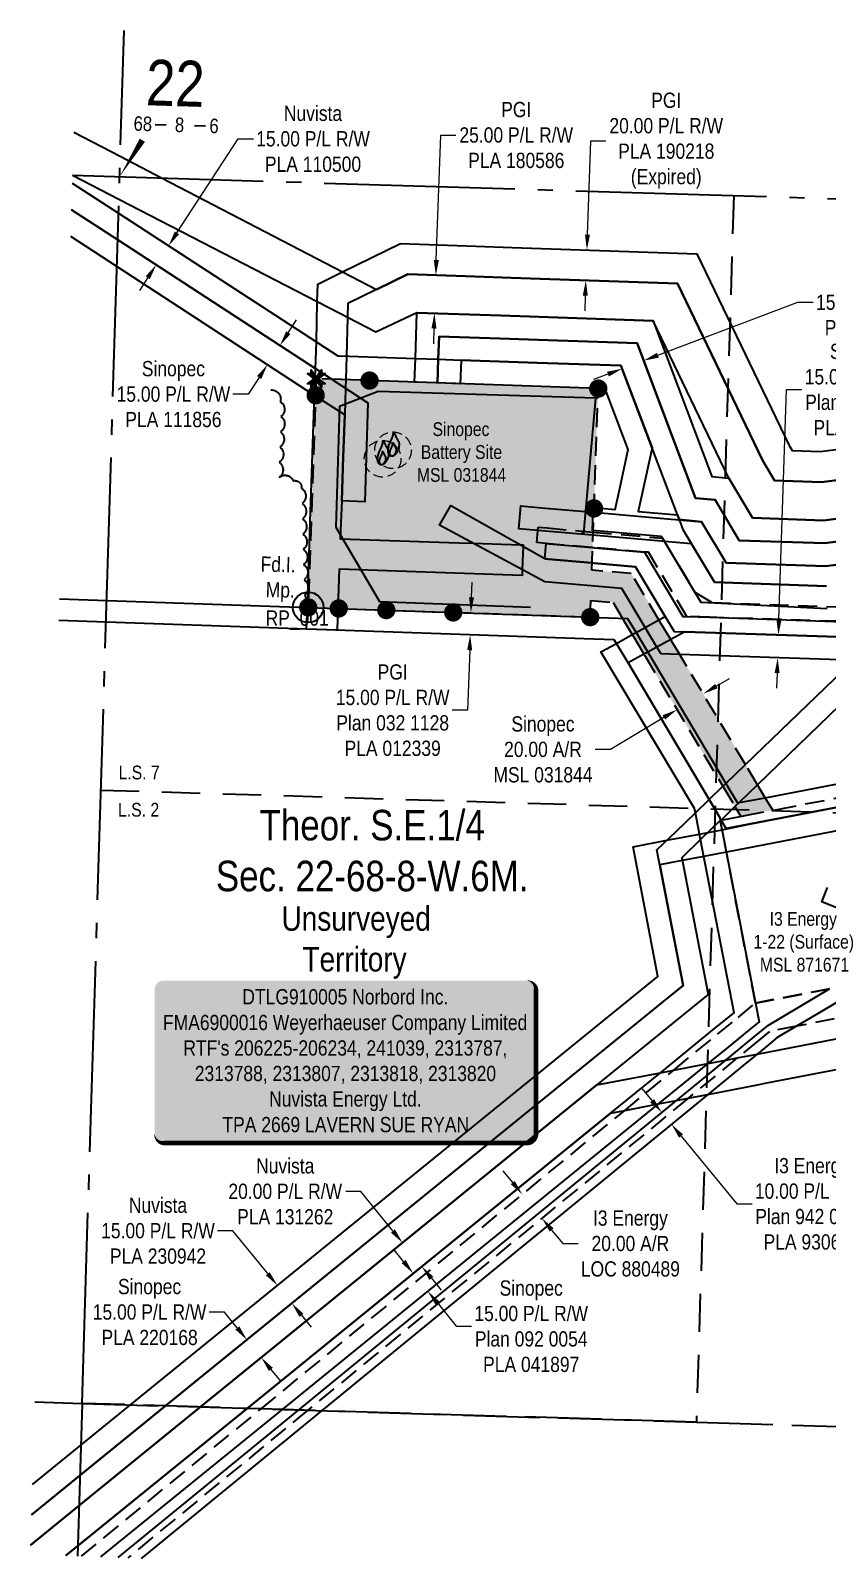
# Model space of a CAD drawing. Extents: x 363136 to 365518, y 6084975 to 6087152.
# Drawn here: x 363240 to 363762, y 6085005 to 6086006 of the extents above; entities that cross this region are included whole.
import ezdxf
from ezdxf.enums import TextEntityAlignment as Align

# ---------------------------------------------------------------- set-up
doc = ezdxf.new("R2010")
doc.units = 0
doc.header["$LTSCALE"] = 5
for name, pattern in [('0', [1, 1, 0]), ('foc-ACCESSROAD', [3.75, 2.5, -1.25]), ('foc-FLOWLINE', [3.75, 2.5, -1.25]), ('foc-LSD', [8, 5, -3]), ('foc-QUARTERLINE', [33, 25, -3, 2, -3]), ('foc-TIELINE', [1.875, 1.25, -0.625]), ('foc-UNSURVEYED', [12.5, 10, -2.5])]:
    doc.linetypes.add(name, pattern=pattern)
for name, color, linetype in [('10', 1, 'Continuous'), ('35', 37, 'Continuous'), ('9', 3, 'Continuous'), ('AS-FENCE', 48, 'foc-FENCE'), ('AS-SYMBOL', 7, 'Continuous'), ('C-RW', 13, 'Continuous'), ('C-SYMBOL', 7, 'Continuous'), ('C-WS', 13, 'foc-ACCESSROAD'), ('DETAIL-T', 7, 'Continuous'), ('F-AR', 190, 'foc-ACCESSROAD'), ('F-EZE', 190, 'foc-FLOWLINE'), ('F-RW', 190, 'Continuous'), ('L-BD', 7, 'Continuous'), ('L-MON', 1, 'Continuous'), ('L-MON-T', 1, 'Continuous'), ('L-QSEC', 8, 'foc-QUARTERLINE'), ('L-SECLBL', 7, 'Continuous'), ('L-SECTION-LSD', 7, 'foc-LSD'), ('L-USEC', 7, 'foc-UNSURVEYED'), ('P-BUFFER-PURPLE', 187, 'foc-TIELINE'), ('P-PROPOSED-H', 21, 'Continuous'), ('T-BUSH', 110, '0')]:
    doc.layers.add(name, color=color, linetype=linetype)
for name, color, linetype, lineweight in [('C-AR-T', 13, 'Continuous', 9), ('C-RW-T', 13, 'Continuous', 9), ('F-AR-T', 190, 'Continuous', 9), ('F-RW-T', 190, 'Continuous', 9)]:
    doc.layers.add(name, color=color, linetype=linetype, lineweight=lineweight)
doc.styles.add('100L', font='ARIALN.TTF', dxfattribs={"height": 11})
doc.styles.add('175L', font='ARIALN.TTF', dxfattribs={"height": 20})
doc.styles.add('80', font='ARIALN.TTF', dxfattribs={"height": 10})
doc.styles.add('80CG', font='ARIALN.TTF', dxfattribs={"height": 10})
doc.styles.add('80L', font='ARIALN.TTF', dxfattribs={"height": 10})
doc.styles.add('foc-LtypeFont', font='ARIALN.TTF', dxfattribs={"height": 7.35})
doc.styles.add('SIMPLEX', font='ARIALN.TTF')
doc.linetypes.add('foc-FENCE', pattern='A,10,-1,["X",foc-LtypeFont,S=0.2,R=0,X=-0.625,Y=-0.75],-1.24', length=12.24)
doc.dimstyles.new('Compass 5 000', dxfattribs={"dimscale": 5, "dimtxt": 9, "dimasz": 2, "dimexe": 0.2, "dimexo": 0.0625, "dimgap": 0.5, "dimtad": 0, "dimtih": 1, "dimtoh": 1, "dimzin": 0, "dimdsep": 46, "dimtxsty": '80CG', "dimcen": 0.1, "dimse1": 1, "dimse2": 1, "dimclrd": 256, "dimclrt": 256, "dimaunit": 1, "dimadec": 4, "dimazin": 0, "dimtfac": 0.06, "dimtofl": 0, "dimtmove": 0, "dimatfit": 1, "dimfxl": 0.2, "dimtolj": 1, "dimtzin": 0, "dimlwd": -1, "dimarcsym": 0})

# ---------------------------------------------------------------- blocks, each defined once
blk = doc.blocks.new('L-SECLBL')
at = {"layer": '9', "color": 7}
for p, q in [((-5.1, -27.8), (-12.3, -27.8)), ((20.7, -27.8), (13.5, -27.8))]:
    blk.add_line(p, q, dxfattribs=at)
at = {"layer": '10', "color": 2, "style": 'SIMPLEX'}
blk.add_attdef('SEC', text='', height=30, dxfattribs=at).set_placement((0, 0), align=Align.MIDDLE)
at = {"layer": '10', "color": 5, "style": '80L'}
blk.add_attdef('TWP', text='', height=9.5, dxfattribs=at).set_placement((-14.4, -27.4), align=Align.MIDDLE_RIGHT)
blk.add_attdef('RGE', text='', height=9.5, dxfattribs=at).set_placement((3.6, -27.4), align=Align.MIDDLE_CENTER)
blk.add_attdef('MER', text='', height=9.5, dxfattribs=at).set_placement((23.2, -27.4), align=Align.MIDDLE_LEFT)
blk = doc.blocks.new('*D417')
at = {"layer": 'F-RW-T', "transparency": 16777216}
for p, q in [((363529.1, 6085634.7), (363529.4, 6085644.7)), ((363527.9, 6085600.1), (363526.5, 6085560.7)), ((363526.5, 6085560.7), (363516.5, 6085560.7))]:
    blk.add_line(p, q, dxfattribs=at)
for points in [[(363527.4, 6085634.7), (363530.7, 6085634.6), (363528.7, 6085624.7)], [(363526.2, 6085600.1), (363529.5, 6085600), (363528.2, 6085610.1)]]:
    blk.add_solid(points, dxfattribs=at)
at = {"layer": 'F-RW-T', "transparency": 16777216, "insert": (363477.4, 6085560.7), "char_height": 10, "attachment_point": 5, "style": '80CG'}
blk.add_mtext('\\A1;PGI\\P15.00 P/L R/W\\PPlan 032 1128\\PPLA 012339', dxfattribs=at)
blk = doc.blocks.new('*D420')
at = {"layer": 'F-AR-T', "transparency": 16777216}
for p, q in [((363556.1, 6085251.2), (363549.8, 6085258.9)), ((363581.6, 6085220.1), (363588.9, 6085211.2)), ((363588.9, 6085211.2), (363598.9, 6085211.2))]:
    blk.add_line(p, q, dxfattribs=at)
for points in [[(363557.4, 6085252.2), (363554.8, 6085250.1), (363562.4, 6085243.4)], [(363582.9, 6085221.2), (363580.3, 6085219.1), (363575.2, 6085227.8)]]:
    blk.add_solid(points, dxfattribs=at)
at = {"layer": 'F-AR-T', "transparency": 16777216, "insert": (363633.2, 6085211.2), "char_height": 10, "attachment_point": 5, "style": '80CG'}
blk.add_mtext('\\A1;I3 Energy\\P20.00 A/R\\PLOC 880489', dxfattribs=at)
blk = doc.blocks.new('*D422')
at = {"layer": 'C-AR-T', "transparency": 16777216}
for p, q in [((363689.5, 6085576.5), (363698.1, 6085581.6)), ((363655.2, 6085556), (363620.1, 6085535)), ((363620.1, 6085535), (363610.1, 6085535))]:
    blk.add_line(p, q, dxfattribs=at)
for points in [[(363688.7, 6085577.9), (363690.4, 6085575.1), (363680.9, 6085571.4)], [(363654.3, 6085557.4), (363656, 6085554.6), (363663.8, 6085561.1)]]:
    blk.add_solid(points, dxfattribs=at)
at = {"layer": 'C-AR-T', "transparency": 16777216, "insert": (363575.9, 6085535), "char_height": 10, "attachment_point": 5, "style": '80CG'}
blk.add_mtext('\\A1;Sinopec\\P20.00 A/R\\PMSL 031844', dxfattribs=at)
blk = doc.blocks.new('*D425')
at = {"layer": 'F-RW-T', "transparency": 16777216}
for p, q in [((363456.6, 6085245.4), (363446.6, 6085245.4)), ((363477.6, 6085219.5), (363456.6, 6085245.4)), ((363502.8, 6085188.5), (363509.1, 6085180.7))]:
    blk.add_line(p, q, dxfattribs=at)
for points in [[(363478.9, 6085220.5), (363476.3, 6085218.4), (363483.9, 6085211.7)], [(363504.1, 6085189.5), (363501.5, 6085187.4), (363496.5, 6085196.2)]]:
    blk.add_solid(points, dxfattribs=at)
at = {"layer": 'F-RW-T', "transparency": 16777216, "insert": (363407, 6085245.4), "char_height": 10, "attachment_point": 5, "style": '80CG'}
blk.add_mtext('\\A1;Nuvista\\P20.00 P/L R/W\\PPLA 131262', dxfattribs=at)
blk = doc.blocks.new('*D426')
at = {"layer": 'C-RW-T', "transparency": 16777216}
for p, q in [((363367.2, 6085166.3), (363357.2, 6085166.3)), ((363375.6, 6085155.9), (363367.2, 6085166.3)), ((363397.6, 6085128.7), (363403.9, 6085121))]:
    blk.add_line(p, q, dxfattribs=at)
for points in [[(363376.9, 6085157), (363374.3, 6085154.9), (363381.9, 6085148.1)], [(363398.9, 6085129.8), (363396.3, 6085127.7), (363391.3, 6085136.5)]]:
    blk.add_solid(points, dxfattribs=at)
at = {"layer": 'C-RW-T', "transparency": 16777216, "insert": (363318.1, 6085166.3), "char_height": 10, "attachment_point": 5, "style": '80CG'}
blk.add_mtext('\\A1;Sinopec\\P15.00 P/L R/W\\PPLA 220168', dxfattribs=at)
blk = doc.blocks.new('*D427')
at = {"layer": 'C-RW-T', "transparency": 16777216}
for p, q in [((363651.2, 6085793.3), (363743, 6085828)), ((363743, 6085828), (363753, 6085828)), ((363618.5, 6085780.9), (363609.1, 6085777.4))]:
    blk.add_line(p, q, dxfattribs=at)
for points in [[(363650.6, 6085794.9), (363651.8, 6085791.7), (363641.9, 6085789.8)], [(363617.9, 6085782.5), (363619.1, 6085779.4), (363627.8, 6085784.5)]]:
    blk.add_solid(points, dxfattribs=at)
at = {"layer": 'C-RW-T', "transparency": 16777216, "insert": (363792.1, 6085828), "char_height": 10, "attachment_point": 5, "style": '80CG'}
blk.add_mtext('\\A1;Sinopec\\P15.00 P/L R/W\\PPLA 121728', dxfattribs=at)
blk = doc.blocks.new('*D429')
at = {"layer": 'F-RW-T', "transparency": 16777216}
for p, q in [((363336, 6085873.5), (363376.1, 6085935.1)), ((363376.1, 6085935.1), (363386.1, 6085935.1)), ((363316.9, 6085844.2), (363311.5, 6085835.8))]:
    blk.add_line(p, q, dxfattribs=at)
for points in [[(363334.6, 6085874.4), (363337.4, 6085872.6), (363330.6, 6085865.1)], [(363315.5, 6085845.1), (363318.3, 6085843.2), (363322.4, 6085852.5)]]:
    blk.add_solid(points, dxfattribs=at)
at = {"layer": 'F-RW-T', "transparency": 16777216, "insert": (363425.2, 6085935.1), "char_height": 10, "attachment_point": 5, "style": '80CG'}
blk.add_mtext('\\A1;Nuvista\\P15.00 P/L R/W\\PPLA 110500', dxfattribs=at)
blk = doc.blocks.new('*D430')
at = {"layer": 'C-RW-T', "transparency": 16777216}
for p, q in [((363409, 6085808.1), (363414.4, 6085816.5)), ((363389.9, 6085778.8), (363382.7, 6085767.8)), ((363382.7, 6085767.8), (363372.7, 6085767.8))]:
    blk.add_line(p, q, dxfattribs=at)
for points in [[(363407.6, 6085809), (363410.4, 6085807.2), (363403.5, 6085799.7)], [(363388.5, 6085779.7), (363391.3, 6085777.8), (363395.3, 6085787.1)]]:
    blk.add_solid(points, dxfattribs=at)
at = {"layer": 'C-RW-T', "transparency": 16777216, "insert": (363333.7, 6085767.8), "char_height": 10, "attachment_point": 5, "style": '80CG'}
blk.add_mtext('\\A1;Sinopec\\P15.00 P/L R/W\\PPLA 111856', dxfattribs=at)
blk = doc.blocks.new('*D431')
at = {"layer": 'C-RW-T', "transparency": 16777216}
for p, q in [((363484.6, 6085199.4), (363478.3, 6085207.2)), ((363506.7, 6085172.3), (363519.1, 6085157)), ((363519.1, 6085157), (363529.1, 6085157))]:
    blk.add_line(p, q, dxfattribs=at)
for points in [[(363485.9, 6085200.5), (363483.3, 6085198.4), (363490.9, 6085191.6)], [(363508, 6085173.3), (363505.4, 6085171.2), (363500.4, 6085180)]]:
    blk.add_solid(points, dxfattribs=at)
at = {"layer": 'C-RW-T', "transparency": 16777216, "insert": (363568.2, 6085157), "char_height": 10, "attachment_point": 5, "style": '80CG'}
blk.add_mtext('\\A1;Sinopec\\P15.00 P/L R/W\\PPlan 092 0054\\PPLA 041897', dxfattribs=at)
blk = doc.blocks.new('*D432')
at = {"layer": 'C-RW-T', "transparency": 16777216}
for p, q in [((363730.5, 6085620), (363735.6, 6085770.8)), ((363735.6, 6085770.8), (363745.6, 6085770.8)), ((363729.4, 6085585), (363729, 6085575.1))]:
    blk.add_line(p, q, dxfattribs=at)
for points in [[(363728.9, 6085620.1), (363732.2, 6085620), (363730.2, 6085610)], [(363727.7, 6085585.1), (363731, 6085585), (363729.7, 6085595)]]:
    blk.add_solid(points, dxfattribs=at)
at = {"layer": 'C-RW-T', "transparency": 16777216, "insert": (363784.7, 6085770.8), "char_height": 10, "attachment_point": 5, "style": '80CG'}
blk.add_mtext('\\A1;Sinopec\\P15.00 P/L R/W\\PPlan 082 6348\\PPLA 032883', dxfattribs=at)
blk = doc.blocks.new('*D436')
at = {"layer": 'F-RW-T', "transparency": 16777216}
for p, q in [((363647.4, 6085304.9), (363641.1, 6085312.6)), ((363666.4, 6085281.7), (363702.9, 6085237.2)), ((363702.9, 6085237.2), (363712.9, 6085237.2))]:
    blk.add_line(p, q, dxfattribs=at)
for points in [[(363648.7, 6085305.9), (363646.1, 6085303.8), (363653.8, 6085297.1)], [(363667.7, 6085282.7), (363665.1, 6085280.6), (363660.1, 6085289.4)]]:
    blk.add_solid(points, dxfattribs=at)
at = {"layer": 'F-RW-T', "transparency": 16777216, "insert": (363752, 6085237.2), "char_height": 10, "attachment_point": 5, "style": '80CG'}
blk.add_mtext('\\A1;I3 Energy\\P10.00 P/L R/W\\PPlan 942 0028\\PPLA 930674', dxfattribs=at)
blk = doc.blocks.new('*U441')
h = blk.add_hatch(color=255)
edge = h.paths.add_edge_path()
edge.add_line((-119, -54), (119, -54))
edge.add_arc((119, -48), 6, 270, 360)
edge.add_line((125, -48), (125, 46.5))
edge.add_arc((119, 46.5), 6, 0, 90)
edge.add_line((119, 52.5), (-119, 52.5))
edge.add_arc((-119, 46.5), 6, 90, 180)
edge.add_line((-125, 46.5), (-125, -48))
edge.add_arc((-119, -48), 6, 180, 270)
at = {"color": 44, "flags": 128}
blk.add_lwpolyline([(-119, -54, 3, 3, 0), (119, -54, 3, 3, 0.414214), (125, -48, 3, 3, 0), (125, 46.5, 3, 0, 0.414214), (119, 52.5, 0, 0, 0), (-119, 52.5, 0, 0, 0.414214), (-125, 46.5, 0, 0, 0), (-125, -48, 0, 3, 0.414214)], format="xyseb", close=True, dxfattribs=at)
at = {"color": 44, "style": '80'}
blk.add_attdef('ENTER_TEXT_001', (-36, -5), '', height=10, dxfattribs=at)
blk = doc.blocks.new('fdia')
at = {"color": 255, "const_width": 1}
blk.add_lwpolyline([(-0.5, 0, 1), (0.5, 0, 1)], format="xyb", close=True, dxfattribs=at)
blk = doc.blocks.new('Fdiaa')
blk.add_blockref('fdia', (0, 0))
blk = doc.blocks.new('fdib')
at = {"color": 1, "const_width": 1.6}
blk.add_lwpolyline([(-0.4, 0, 1), (0.4, 0, 1)], format="xyb", close=True, dxfattribs=at)
at = {"color": 1}
blk.add_circle((0, 0), 0.8, dxfattribs=at)
blk = doc.blocks.new('Fdibb')
blk.add_blockref('fdib', (0, 0))
blk = doc.blocks.new('fdicc')
for name in ['Fdibb', 'Fdiaa']:
    blk.add_blockref(name, (0, 0))
blk = doc.blocks.new('FDI')
blk.add_blockref('fdicc', (0, 0))
blk = doc.blocks.new('TEMP')
h = blk.add_hatch(color=255)
h.dxf.hatch_style = 1
h.paths.add_polyline_path([(0, 0.25), (-0.67, 1.15), (-0.67, 0.67), (-1.15, 0.67), (-0.25, 0), (-1.15, -0.67), (-0.67, -0.67), (-0.67, -1.15), (0, -0.25), (0.67, -1.15), (0.67, -0.67), (1.15, -0.67), (0.25, 0), (1.15, 0.67), (0.67, 0.67), (0.67, 1.15)])
h.paths.add_polyline_path([(0.57, 0.85), (0.57, 0.57), (0.85, 0.57), (0.08, 0), (0.85, -0.57), (0.57, -0.57), (0.57, -0.85), (0, -0.08), (-0.57, -0.85), (-0.57, -0.57), (-0.85, -0.57), (-0.08, 0), (-0.85, 0.57), (-0.57, 0.57), (-0.57, 0.85), (0, 0.08)], flags=16)
h = blk.add_hatch(color=1)
h.dxf.hatch_style = 1
h.paths.add_polyline_path([(0, 0.08), (-0.57, 0.85), (-0.57, 0.57), (-0.85, 0.57), (-0.08, 0), (-0.85, -0.57), (-0.57, -0.57), (-0.57, -0.85), (0, -0.08), (0.57, -0.85), (0.57, -0.57), (0.85, -0.57), (0.08, 0), (0.85, 0.57), (0.57, 0.57), (0.57, 0.85)])
at = {"color": 1}
for p, q in [((-0.08, 0), (0.08, 0)), ((0, 0.08), (0, -0.08))]:
    blk.add_line(p, q, dxfattribs=at)
at = {"color": 255, "flags": 128}
blk.add_lwpolyline([(-0.25, 0), (-1.15, 0.67), (-0.67, 0.67), (-0.67, 1.15), (0, 0.25), (0.67, 1.15), (0.67, 0.67), (1.15, 0.67), (0.25, 0), (1.15, -0.67), (0.67, -0.67), (0.67, -1.15), (0, -0.25), (-0.67, -1.15), (-0.67, -0.67), (-1.15, -0.67)], close=True, dxfattribs=at)
at = {"color": 1, "flags": 128}
blk.add_lwpolyline([(-0.08, 0), (-0.85, 0.57), (-0.57, 0.57), (-0.57, 0.85), (0, 0.08), (0.57, 0.85), (0.57, 0.57), (0.85, 0.57), (0.08, 0), (0.85, -0.57), (0.57, -0.57), (0.57, -0.85), (0, -0.08), (-0.57, -0.85), (-0.57, -0.57), (-0.85, -0.57)], close=True, dxfattribs=at)
blk = doc.blocks.new('*D452')
at = {"layer": 'F-RW-T', "transparency": 16777216}
for p, q in [((363372.7, 6085219.6), (363362.7, 6085219.6)), ((363395.6, 6085191.5), (363372.7, 6085219.6)), ((363417.6, 6085164.3), (363423.9, 6085156.5))]:
    blk.add_line(p, q, dxfattribs=at)
for points in [[(363396.8, 6085192.5), (363394.3, 6085190.4), (363401.9, 6085183.7)], [(363418.9, 6085165.3), (363416.3, 6085163.2), (363411.3, 6085172.1)]]:
    blk.add_solid(points, dxfattribs=at)
at = {"layer": 'F-RW-T', "transparency": 16777216, "insert": (363323.6, 6085219.6), "char_height": 10, "attachment_point": 5, "style": '80CG'}
blk.add_mtext('\\A1;Nuvista\\P15.00 P/L R/W\\PPLA 230942', dxfattribs=at)
blk = doc.blocks.new('*D453')
at = {"layer": 'F-RW-T', "transparency": 16777216}
for p, q in [((363605, 6085872.3), (363607.2, 6085933.9)), ((363607.2, 6085933.9), (363617.2, 6085933.9)), ((363603.6, 6085832.4), (363603.3, 6085822.4))]:
    blk.add_line(p, q, dxfattribs=at)
for points in [[(363603.4, 6085872.4), (363606.7, 6085872.3), (363604.7, 6085862.3)], [(363602, 6085832.4), (363605.3, 6085832.3), (363604, 6085842.4)]]:
    blk.add_solid(points, dxfattribs=at)
at = {"layer": 'F-RW-T', "transparency": 16777216, "insert": (363656.7, 6085933.9), "char_height": 10, "attachment_point": 5, "style": '80CG'}
blk.add_mtext('\\A1;PGI\\P20.00 P/L R/W\\PPLA 190218\\P(Expired)', dxfattribs=at)
blk = doc.blocks.new('*D454')
at = {"layer": 'F-RW-T', "transparency": 16777216}
for p, q in [((363506, 6085855.8), (363508.9, 6085937.6)), ((363508.9, 6085937.6), (363518.9, 6085937.6)), ((363504.4, 6085810.8), (363504.1, 6085800.8))]:
    blk.add_line(p, q, dxfattribs=at)
for points in [[(363504.3, 6085855.8), (363507.7, 6085855.7), (363505.7, 6085845.8)], [(363502.8, 6085810.9), (363506.1, 6085810.8), (363504.8, 6085820.8)]]:
    blk.add_solid(points, dxfattribs=at)
at = {"layer": 'F-RW-T', "transparency": 16777216, "insert": (363558.4, 6085937.6), "char_height": 10, "attachment_point": 5, "style": '80CG'}
blk.add_mtext('\\A1;PGI\\P25.00 P/L R/W\\PPLA 180586', dxfattribs=at)
blk = doc.blocks.new('FLARE')
h = blk.add_hatch(color=255)
h.dxf.hatch_style = 1
h.paths.add_polyline_path([(0.16, 2.41, 0.114147), (0.13, 2.43), (0.11, 2.44, 0.261551), (0.01, 2.42), (0, 2.41, 0.131268), (-0.03, 2.37), (-0.04, 2.35, 0.041497), (-0.05, 2.33), (-0.05, 2.29, 0.015174), (-0.05, 2.29), (-0.06, 2.24, 0.004376), (-0.06, 2.24), (-0.07, 2.18), (-0.08, 2.11), (-0.09, 2.05), (-0.1, 1.98), (-0.12, 1.91), (-0.14, 1.83), (-0.17, 1.76), (-0.19, 1.68), (-0.22, 1.61), (-0.26, 1.53), (-0.29, 1.46), (-0.32, 1.39), (-0.36, 1.32), (-0.39, 1.25, 0.000505), (-0.39, 1.25), (-0.43, 1.18, 0.002398), (-0.43, 1.18), (-0.46, 1.1, 0.004177), (-0.46, 1.1), (-0.5, 1.03, 0.005735), (-0.5, 1.03), (-0.53, 0.95, 0.006994), (-0.53, 0.95), (-0.56, 0.87, 0.00791), (-0.57, 0.87), (-0.6, 0.78, 0.008323), (-0.6, 0.78), (-0.63, 0.69, 0.008095), (-0.63, 0.68), (-0.66, 0.59, 0.008067), (-0.66, 0.59), (-0.68, 0.49, 0.008387), (-0.68, 0.49), (-0.7, 0.39, 0.009056), (-0.71, 0.38), (-0.72, 0.28, 0.010123), (-0.72, 0.28), (-0.74, 0.18, 0.011689), (-0.74, 0.18), (-0.75, 0.08, 0.013925), (-0.75, 0.08), (-0.75, -0.02, 0.016488), (-0.75, -0.02), (-0.75, -0.11, 0.017255), (-0.75, -0.12), (-0.74, -0.2, 0.01735), (-0.74, -0.2), (-0.73, -0.28, 0.017311), (-0.73, -0.29), (-0.71, -0.36, 0.01715), (-0.71, -0.36), (-0.69, -0.43, 0.016886), (-0.69, -0.44), (-0.66, -0.5, 0.016546), (-0.66, -0.5), (-0.63, -0.56, 0.016164), (-0.63, -0.56), (-0.6, -0.61, 0.016329), (-0.6, -0.62), (-0.57, -0.66, 0.018828), (-0.57, -0.67), (-0.54, -0.71, 0.022087), (-0.53, -0.71), (-0.5, -0.75, 0.025345), (-0.49, -0.76), (-0.46, -0.78, 0.028234), (-0.45, -0.79), (-0.42, -0.82, 0.030298), (-0.41, -0.82), (-0.37, -0.84, 0.031129), (-0.36, -0.85), (-0.32, -0.86, 0.030544), (-0.31, -0.87), (-0.27, -0.88, 0.028465), (-0.26, -0.88), (-0.22, -0.89, 0.025311), (-0.21, -0.89), (-0.16, -0.89, 0.02283), (-0.15, -0.89), (-0.11, -0.89, 0.021226), (-0.1, -0.89), (-0.05, -0.88, 0.020401), (-0.04, -0.88), (0, -0.87, 0.020299), (0.01, -0.87), (0.05, -0.85, 0.020911), (0.06, -0.85), (0.11, -0.83, 0.022277), (0.11, -0.83), (0.15, -0.81, 0.023712), (0.16, -0.8), (0.2, -0.78, 0.022408), (0.21, -0.78), (0.24, -0.75, 0.01993), (0.25, -0.74), (0.28, -0.72, 0.017146), (0.28, -0.71), (0.31, -0.68, 0.014211), (0.32, -0.68), (0.35, -0.64, 0.011221), (0.35, -0.64), (0.37, -0.61, 0.008212), (0.38, -0.61), (0.4, -0.57, 0.005172), (0.4, -0.57), (0.42, -0.54, 0.002523), (0.43, -0.54), (0.45, -0.5, 0.001671), (0.45, -0.5), (0.47, -0.47, 0.001229), (0.47, -0.47), (0.49, -0.44, 0.00075), (0.49, -0.44), (0.51, -0.41, 0.00026), (0.51, -0.41), (0.54, -0.37), (0.56, -0.34), (0.58, -0.3), (0.61, -0.27), (0.63, -0.23, 0.001311), (0.63, -0.23), (0.66, -0.19, 0.003726), (0.66, -0.19), (0.69, -0.15, 0.006065), (0.69, -0.14), (0.72, -0.1, 0.008452), (0.72, -0.1), (0.74, -0.05, 0.010991), (0.75, -0.05), (0.77, 0, 0.013767), (0.77, 0), (0.79, 0.05, 0.016839), (0.8, 0.05), (0.81, 0.1, 0.019104), (0.82, 0.11), (0.83, 0.15, 0.016987), (0.83, 0.16), (0.84, 0.21, 0.013636), (0.84, 0.21), (0.85, 0.26, 0.010244), (0.85, 0.27), (0.86, 0.31, 0.006846), (0.86, 0.32), (0.86, 0.37, 0.003419), (0.86, 0.37), (0.86, 0.41), (0.87, 0.46), (0.87, 0.5), (0.88, 0.54), (0.88, 0.59), (0.89, 0.63, 0.001278), (0.89, 0.63), (0.89, 0.67, 0.004735), (0.89, 0.67), (0.9, 0.71, 0.008354), (0.9, 0.72), (0.9, 0.76, 0.012059), (0.9, 0.76), (0.9, 0.8, 0.015712), (0.9, 0.81), (0.9, 0.85, 0.018457), (0.9, 0.85), (0.9, 0.89, 0.018102), (0.9, 0.9), (0.89, 0.94, 0.016533), (0.89, 0.95), (0.88, 0.99, 0.014576), (0.88, 0.99), (0.87, 1.03, 0.012435), (0.86, 1.04), (0.85, 1.08, 0.010283), (0.85, 1.09), (0.83, 1.13, 0.00824), (0.83, 1.13), (0.81, 1.18, 0.00638), (0.81, 1.18), (0.78, 1.23, 0.004735), (0.78, 1.23), (0.76, 1.29, 0.003388), (0.75, 1.29), (0.73, 1.34, 0.002345), (0.73, 1.34), (0.7, 1.4, 0.001492), (0.7, 1.4), (0.67, 1.46, 0.000746), (0.67, 1.46), (0.63, 1.51), (0.6, 1.57), (0.57, 1.62), (0.55, 1.68), (0.52, 1.73), (0.49, 1.78), (0.47, 1.83), (0.45, 1.87), (0.42, 1.92), (0.4, 1.97), (0.38, 2.02), (0.35, 2.08, 0.000332), (0.35, 2.08), (0.33, 2.13, 0.001849), (0.33, 2.13), (0.3, 2.19, 0.0038), (0.3, 2.19), (0.27, 2.24, 0.006473), (0.27, 2.24), (0.25, 2.29, 0.010865), (0.24, 2.3), (0.22, 2.34, 0.019524), (0.22, 2.34), (0.19, 2.38, 0.041077), (0.18, 2.39)])
at = {"color": 48, "flags": 128}
for points in [[(0.11, -0.72), (0.07, -0.74), (0.03, -0.76), (-0.02, -0.77), (-0.07, -0.78), (-0.11, -0.79), (-0.16, -0.79), (-0.2, -0.79), (-0.25, -0.78), (-0.29, -0.77), (-0.32, -0.76), (-0.36, -0.74), (-0.4, -0.71), (-0.43, -0.68), (-0.46, -0.65), (-0.49, -0.61), (-0.52, -0.56), (-0.54, -0.51), (-0.57, -0.46), (-0.59, -0.4), (-0.61, -0.33), (-0.63, -0.26), (-0.64, -0.19), (-0.65, -0.11), (-0.65, -0.02), (-0.65, 0.07), (-0.64, 0.17), (-0.63, 0.27), (-0.61, 0.36), (-0.58, 0.46), (-0.56, 0.56), (-0.53, 0.66), (-0.5, 0.75), (-0.47, 0.83), (-0.44, 0.91), (-0.41, 0.99), (-0.37, 1.06), (-0.34, 1.13), (-0.3, 1.2), (-0.27, 1.27), (-0.23, 1.34), (-0.2, 1.42), (-0.16, 1.49), (-0.13, 1.57), (-0.1, 1.65), (-0.07, 1.73), (-0.04, 1.8), (-0.02, 1.88), (0, 1.96), (0.01, 2.03), (0.02, 2.1), (0.03, 2.17), (0.04, 2.22), (0.05, 2.27), (0.05, 2.31), (0.06, 2.34), (0.08, 2.35), (0.09, 2.34), (0.11, 2.32), (0.13, 2.29), (0.16, 2.25), (0.18, 2.2), (0.21, 2.14), (0.24, 2.09), (0.26, 2.03), (0.29, 1.98), (0.31, 1.93), (0.33, 1.88), (0.36, 1.83), (0.38, 1.78), (0.41, 1.73), (0.43, 1.68), (0.46, 1.63), (0.49, 1.58), (0.52, 1.52), (0.55, 1.47), (0.58, 1.41), (0.61, 1.35), (0.64, 1.3), (0.67, 1.24), (0.69, 1.19), (0.72, 1.14), (0.74, 1.09), (0.75, 1.05), (0.77, 1), (0.78, 0.96), (0.79, 0.92), (0.8, 0.88), (0.8, 0.84), (0.8, 0.8), (0.8, 0.76), (0.8, 0.72), (0.79, 0.68), (0.79, 0.64), (0.78, 0.6), (0.78, 0.56), (0.77, 0.51), (0.77, 0.47), (0.76, 0.42), (0.76, 0.37), (0.76, 0.33), (0.75, 0.28), (0.74, 0.23), (0.73, 0.18), (0.72, 0.13), (0.7, 0.09), (0.68, 0.04), (0.66, 0), (0.63, -0.05), (0.61, -0.09), (0.58, -0.13), (0.55, -0.17), (0.53, -0.21), (0.5, -0.25), (0.48, -0.28), (0.45, -0.32), (0.43, -0.35), (0.41, -0.38), (0.39, -0.42), (0.37, -0.45), (0.34, -0.48), (0.32, -0.51), (0.3, -0.55), (0.27, -0.58), (0.24, -0.61), (0.21, -0.64), (0.18, -0.67), (0.15, -0.7)], [(0.02, -0.75), (-0.01, -0.76), (-0.03, -0.77), (-0.05, -0.78), (-0.08, -0.78), (-0.11, -0.79), (-0.13, -0.79), (-0.16, -0.79), (-0.18, -0.78), (-0.2, -0.78), (-0.23, -0.77), (-0.25, -0.76), (-0.26, -0.74), (-0.28, -0.73), (-0.3, -0.71), (-0.32, -0.69), (-0.33, -0.66), (-0.35, -0.63), (-0.36, -0.6), (-0.37, -0.57), (-0.39, -0.53), (-0.4, -0.49), (-0.4, -0.45), (-0.41, -0.41), (-0.41, -0.36), (-0.41, -0.31), (-0.4, -0.25), (-0.39, -0.2), (-0.38, -0.14), (-0.37, -0.09), (-0.36, -0.03), (-0.34, 0.02), (-0.32, 0.07), (-0.31, 0.12), (-0.29, 0.16), (-0.27, 0.21), (-0.25, 0.25), (-0.23, 0.29), (-0.21, 0.33), (-0.19, 0.37), (-0.17, 0.41), (-0.15, 0.45), (-0.14, 0.49), (-0.12, 0.53), (-0.1, 0.58), (-0.08, 0.62), (-0.07, 0.66), (-0.06, 0.71), (-0.05, 0.75), (-0.04, 0.79), (-0.03, 0.83), (-0.03, 0.87), (-0.02, 0.9), (-0.02, 0.93), (-0.01, 0.95), (-0.01, 0.96), (0, 0.97), (0.01, 0.96), (0.02, 0.95), (0.03, 0.94), (0.04, 0.91), (0.06, 0.88), (0.07, 0.86), (0.09, 0.82), (0.1, 0.79), (0.12, 0.76), (0.13, 0.74), (0.14, 0.71), (0.16, 0.68), (0.17, 0.65), (0.18, 0.63), (0.2, 0.6), (0.21, 0.57), (0.23, 0.54), (0.25, 0.51), (0.26, 0.47), (0.28, 0.44), (0.3, 0.41), (0.31, 0.38), (0.33, 0.35), (0.34, 0.32), (0.36, 0.29), (0.37, 0.27), (0.38, 0.24), (0.39, 0.22), (0.39, 0.19), (0.4, 0.17), (0.4, 0.15), (0.41, 0.13), (0.41, 0.1), (0.41, 0.08), (0.4, 0.06), (0.4, 0.04), (0.4, 0.01), (0.39, -0.01), (0.39, -0.03), (0.39, -0.06), (0.39, -0.08), (0.38, -0.11), (0.38, -0.14), (0.38, -0.16), (0.38, -0.19), (0.37, -0.22), (0.37, -0.24), (0.36, -0.27), (0.35, -0.3), (0.34, -0.32), (0.32, -0.35), (0.31, -0.37), (0.3, -0.4), (0.28, -0.42), (0.27, -0.44), (0.25, -0.46), (0.24, -0.48), (0.22, -0.5), (0.21, -0.52), (0.2, -0.54), (0.19, -0.56), (0.17, -0.58), (0.16, -0.6), (0.15, -0.61), (0.14, -0.63), (0.12, -0.65), (0.11, -0.67), (0.09, -0.69), (0.08, -0.7), (0.06, -0.72), (0.04, -0.74)]]:
    blk.add_lwpolyline(points, close=True, dxfattribs=at)

msp = doc.modelspace()

# ---------------------------------------------------------------- hatches: boundary and pattern name
at = {"layer": 'P-PROPOSED-H'}
h = msp.add_hatch(color=256, dxfattribs=at)
h.dxf.hatch_style = 1
h.paths.add_polyline_path([(363607.959, 6085652.501), (363612.144, 6085771.475), (363427.311, 6085777.962), (363422.051, 6085628.097), (363606.875, 6085621.693), (363607.256, 6085632.539), (363621.86, 6085631.241), (363627.787, 6085621.323), (363629.409, 6085618.609), (363634.391, 6085610.277), (363635.133, 6085609.035), (363642.089, 6085597.397), (363642.837, 6085596.145), (363693.823, 6085510.84), (363701.75, 6085497.576), (363705.582, 6085491.153), (363708.434, 6085491.705), (363726.469, 6085495.185), (363721.587, 6085503.379), (363716.496, 6085511.878), (363708.598, 6085525.091), (363666.024, 6085596.322), (363665.493, 6085597.211), (363661.099, 6085604.562), (363659.604, 6085607.055), (363653.417, 6085617.414), (363651.92, 6085619.92), (363633.787, 6085650.258)])

# ---------------------------------------------------------------- linework, layer by layer
at = {"layer": 'AS-FENCE', "flags": 128}
msp.add_lwpolyline([(363601.031, 6085676.816), (363602.72, 6085676.761), (363610.507, 6085765.152), (363467.86, 6085769.637), (363442.631, 6085759.713), (363440.087, 6085680.728), (363468.764, 6085631.897), (363567.696, 6085628.266)], dxfattribs=at)
at = {"layer": 'C-RW'}
for points in [[(363266.93, 6085888.628), (363297.18, 6085868.932), (363437.066, 6085777.852), (363437.651, 6085777.471), (363461.208, 6085762.133), (363460.026, 6085726.269), (363459.073, 6085697.371), (363444.089, 6085697.889), (363445.042, 6085726.764), (363445.946, 6085754.18), (363426.26, 6085766.997), (363296.645, 6085851.39), (363266.392, 6085871.088)], [(363801.238, 6085660.219), (363761.087, 6085655.074), (363695.855, 6085657.302), (363679.773, 6085684.247), (363665.137, 6085685.59), (363663.991, 6085688.765), (363627.04, 6085786.546), (363572.193, 6085788.452), (363547.217, 6085789.32), (363522.229, 6085790.189), (363521.689, 6085774.65), (363506.703, 6085775.176), (363507.256, 6085790.73), (363507.789, 6085805.708), (363547.733, 6085804.312), (363572.717, 6085803.44), (363637.542, 6085801.185), (363675.844, 6085699.731), (363688.715, 6085698.517), (363704.539, 6085672.007), (363760.385, 6085670.1), (363807.051, 6085676.079)], [(363776.704, 6085593.454), (363665.493, 6085597.211), (363653.269, 6085597.624), (363650.599, 6085602.086), (363642.9, 6085614.967), (363627.651, 6085640.476), (363577.178, 6085644.904), (363508.178, 6085681.899), (363515.546, 6085694.952), (363577.141, 6085660.064), (363577.724, 6085659.915), (363579.563, 6085659.753), (363607.714, 6085657.287), (363609.372, 6085657.141), (363636.563, 6085654.76), (363656.033, 6085622.178), (363661.918, 6085612.316), (363668.805, 6085612.096), (363782.212, 6085608.267)], [(363761.695, 6085642.049), (363688.329, 6085644.555), (363673.281, 6085669.766), (363655.565, 6085671.313), (363653.313, 6085671.51), (363608.315, 6085675.439), (363572.569, 6085678.562), (363559.998, 6085679.66), (363561.301, 6085694.594), (363579.681, 6085692.987), (363580.12, 6085692.948), (363608.811, 6085690.442), (363659.961, 6085685.973), (363662.747, 6085685.73), (363664.501, 6085685.577), (363665.146, 6085685.545), (363679.773, 6085684.247), (363695.855, 6085657.302), (363695.855, 6085657.302), (363761.087, 6085655.074), (363801.238, 6085660.219)], [(363263.281, 6085006.728), (363271.075, 6085013.059), (363382.012, 6085103.179), (363619.978, 6085296.497), (363652.828, 6085323.185), (363688.393, 6085352.079), (363701.146, 6085362.441), (363679.244, 6085475.948), (363675.855, 6085493.509), (363675.306, 6085496.356), (363613.934, 6085598.976), (363623.985, 6085604.532), (363634.392, 6085610.279), (363636.977, 6085611.708), (363642.9, 6085614.967), (363651.92, 6085619.92), (363656.033, 6085622.178), (363636.563, 6085654.76), (363609.372, 6085657.141), (363607.714, 6085657.287), (363579.563, 6085659.753), (363577.724, 6085659.915), (363577.141, 6085660.064), (363578.08, 6085669.95), (363579.886, 6085669.789), (363608.046, 6085667.312), (363609.703, 6085667.159), (363642.49, 6085664.316), (363667.669, 6085622.147), (363670.219, 6085622.141), (363685.007, 6085621.634), (363785.876, 6085618.142)], [(363782.212, 6085608.267), (363668.805, 6085612.096), (363659.602, 6085607.05), (363650.599, 6085602.086), (363644.527, 6085598.731), (363642.089, 6085597.397), (363631.672, 6085591.664), (363684.792, 6085502.129), (363691.756, 6085490.39), (363692.135, 6085488.426), (363715.18, 6085368.79), (363717.538, 6085356.492), (363710.905, 6085351.103), (363697.238, 6085339.997), (363683.915, 6085329.172), (363651.079, 6085302.491), (363404.905, 6085102.476), (363286.009, 6085005.876)], [(363822.852, 6085409.25), (363758.646, 6085435.247), (363762.396, 6085444.51)], [(363297.48, 6085005.446), (363415.598, 6085102.147), (363663.155, 6085304.817), (363695.667, 6085331.436), (363700.804, 6085335.643), (363714.536, 6085346.884), (363723.637, 6085354.335), (363763.683, 6085378.132)], [(363770.132, 6085370.339), (363754.743, 6085361.144), (363741.953, 6085353.59), (363729.376, 6085346.162), (363721.036, 6085339.333), (363716.23, 6085335.397), (363707.116, 6085327.934), (363683.727, 6085308.779), (363430.825, 6085101.678), (363312.613, 6085004.879)]]:
    msp.add_lwpolyline(points, dxfattribs=at)
at = {"layer": 'C-WS'}
msp.add_lwpolyline([(363607.959, 6085652.501), (363612.144, 6085771.475), (363427.311, 6085777.962), (363422.051, 6085628.097), (363606.875, 6085621.693), (363607.256, 6085632.539), (363621.86, 6085631.241), (363627.787, 6085621.323), (363629.409, 6085618.609), (363634.391, 6085610.277), (363635.133, 6085609.035), (363642.089, 6085597.397), (363642.837, 6085596.145), (363693.823, 6085510.84), (363701.75, 6085497.576), (363705.582, 6085491.153), (363708.434, 6085491.705), (363726.469, 6085495.185), (363721.587, 6085503.379), (363716.496, 6085511.878), (363708.598, 6085525.091), (363666.024, 6085596.322), (363665.493, 6085597.211), (363661.099, 6085604.562), (363659.604, 6085607.055), (363653.417, 6085617.414), (363651.92, 6085619.92), (363633.787, 6085650.258)], close=True, dxfattribs=at)
msp.add_lwpolyline([(363763.683, 6085378.132), (363715.18, 6085368.79), (363692.135, 6085488.426), (363692.786, 6085488.642), (363705.583, 6085491.139), (363708.434, 6085491.694), (363726.469, 6085495.176), (363729.638, 6085495.754), (363791.957, 6085507.693)], dxfattribs=at)
at = {"layer": 'F-AR'}
for points in [[(363273.504, 6085006.345), (363391.165, 6085102.898), (363629.275, 6085298.292), (363661.687, 6085324.891), (363690.347, 6085348.412), (363703.753, 6085359.413), (363715.18, 6085368.79), (363763.683, 6085378.132)], [(363858.841, 6085376.106), (363741.953, 6085353.59), (363724.453, 6085350.219), (363716.957, 6085344.072), (363703.146, 6085332.847), (363670.918, 6085306.312), (363421.741, 6085101.958), (363303.774, 6085005.211)]]:
    msp.add_lwpolyline(points, dxfattribs=at)
at = {"layer": 'F-EZE'}
msp.add_lwpolyline([(363788.453, 6085618.394), (363685.007, 6085621.634), (363670.219, 6085622.141), (363645.009, 6085664.283), (363642.49, 6085664.316), (363609.703, 6085667.159), (363608.046, 6085667.312), (363579.886, 6085669.789), (363578.08, 6085669.95), (363571.862, 6085670.604), (363572.569, 6085678.562), (363572.754, 6085680.639), (363578.555, 6085680.125), (363608.383, 6085677.474), (363651.086, 6085673.68), (363654.321, 6085673.392), (363655.565, 6085671.313), (363675.512, 6085637.98), (363686.837, 6085631.288), (363771.268, 6085628.374)], dxfattribs=at)
at = {"layer": 'F-RW'}
for points in [[(363268.489, 6085939.462), (363298.852, 6085923.697), (363326.289, 6085909.449), (363444.613, 6085848.011), (363461.299, 6085839.347), (363466.859, 6085836.461), (363487.248, 6085846.432), (363525.109, 6085845.104), (363549.122, 6085844.262), (363555.074, 6085844.054), (363574.084, 6085843.393), (363663.995, 6085840.274), (363719.683, 6085724.637), (363727.691, 6085711.22), (363758.512, 6085710.167), (363822.548, 6085718.372)], [(363267.468, 6085906.167), (363297.715, 6085886.478), (363441.499, 6085792.881), (363442.521, 6085792.976), (363492.287, 6085791.249), (363507.256, 6085790.73), (363522.23, 6085790.204), (363547.215, 6085789.331), (363572.193, 6085788.452), (363627.04, 6085786.546), (363647.433, 6085732.574), (363638.259, 6085691.021), (363663.991, 6085688.765), (363665.137, 6085685.59), (363666.304, 6085682.564), (363667.628, 6085679.108), (363673.281, 6085669.766), (363688.329, 6085644.555), (363761.695, 6085642.049)], [(363812.86, 6085691.939), (363759.681, 6085685.126), (363713.22, 6085686.713), (363697.655, 6085712.789), (363648.035, 6085815.825), (363573.214, 6085818.416), (363548.248, 6085819.29), (363493.317, 6085821.217), (363466.331, 6085808.531), (363447.718, 6085818.144), (363442.77, 6085820.7), (363428.003, 6085828.326), (363297.991, 6085895.477), (363267.621, 6085911.163)], [(363437.443, 6085777.606), (363437.066, 6085777.853), (363297.18, 6085868.932), (363266.93, 6085888.628)], [(363822.548, 6085718.372), (363758.512, 6085710.167), (363727.691, 6085711.22), (363719.683, 6085724.637), (363663.995, 6085840.274), (363574.084, 6085843.393), (363555.074, 6085844.054), (363549.122, 6085844.262), (363525.109, 6085845.104), (363487.248, 6085846.432), (363466.859, 6085836.461), (363447.962, 6085827.218), (363447.718, 6085818.144), (363447.133, 6085792.816), (363446.69, 6085777.54), (363446.456, 6085771.739), (363445.946, 6085754.181), (363445.042, 6085726.765), (363444.089, 6085697.89), (363443.499, 6085683.764), (363443.053, 6085673.113), (363520.844, 6085670.456), (363530.113, 6085670.139), (363561.196, 6085669.078), (363562.921, 6085669.019), (363562.891, 6085668.116), (363562.369, 6085652.845), (363562.239, 6085649.042), (363442.371, 6085653.137), (363441.503, 6085627.724), (363441.004, 6085613.133), (363421.028, 6085613.833), (363421.526, 6085628.418), (363422.038, 6085643.417), (363422.929, 6085669.481), (363423.441, 6085684.464), (363426.261, 6085766.997), (363426.643, 6085778.197), (363426.848, 6085784.501), (363427.395, 6085802.063), (363428.003, 6085828.326), (363428.32, 6085840.001), (363444.613, 6085848.011), (363482.428, 6085866.603), (363525.815, 6085865.082), (363549.822, 6085864.241), (363555.779, 6085864.033), (363676.762, 6085859.834), (363737.306, 6085734.114), (363739.269, 6085730.826), (363757.577, 6085730.201), (363830.28, 6085739.516)], [(363807.051, 6085676.079), (363760.385, 6085670.1), (363704.539, 6085672.007), (363688.715, 6085698.517), (363675.875, 6085699.746), (363637.542, 6085801.185), (363572.717, 6085803.44), (363547.733, 6085804.312), (363507.789, 6085805.708), (363507.256, 6085790.73), (363506.703, 6085775.176), (363491.752, 6085775.7), (363492.287, 6085791.249), (363493.317, 6085821.217), (363548.248, 6085819.29), (363573.215, 6085818.416), (363648.037, 6085815.825), (363686.605, 6085713.863), (363697.657, 6085712.788), (363713.222, 6085686.711), (363759.684, 6085685.124), (363812.863, 6085691.938)], [(363762.219, 6085627.221), (363679.489, 6085631.337), (363675.512, 6085637.98), (363655.565, 6085671.313), (363654.321, 6085673.392), (363653.281, 6085674.652), (363608.419, 6085678.571), (363608.812, 6085690.442), (363608.877, 6085692.421), (363608.915, 6085693.576), (363623.196, 6085692.33), (363625.803, 6085704.143), (363631.83, 6085731.454), (363616.771, 6085771.298), (363612.144, 6085771.475), (363437.443, 6085777.606)], [(363259.11, 6085633.769), (363422.051, 6085628.097), (363606.875, 6085621.693), (363631.38, 6085620.76), (363636.977, 6085611.708), (363644.527, 6085598.731), (363695.832, 6085512.776), (363703.44, 6085500.03), (363704.4, 6085500.21), (363721.586, 6085503.402), (363781.38, 6085514.876)], [(364195.989, 6085528.708), (364188.456, 6085527.265), (364173.629, 6085524.426), (364122.305, 6085514.594), (364091.956, 6085508.781), (363933.33, 6085478.395), (363915.656, 6085475.009), (363835.893, 6085459.732), (363831.808, 6085462.507), (363820.339, 6085470.296), (363778.083, 6085498.997), (363696.006, 6085483.273), (363692.786, 6085488.642), (363691.756, 6085490.39), (363684.792, 6085502.129), (363631.672, 6085591.664), (363623.985, 6085604.532), (363622.652, 6085606.763), (363609.238, 6085607.234), (363289.539, 6085618.444), (363258.675, 6085619.526)], [(363240.695, 6085033.451), (363272.484, 6085059.275), (363328.553, 6085104.823), (363667.684, 6085380.327), (363650.578, 6085469.13), (363663.454, 6085481.548), (363675.855, 6085493.509), (363684.792, 6085502.129), (363693.823, 6085510.84), (363695.832, 6085512.777), (363708.598, 6085525.091), (363778.215, 6085592.234)], [(363789.965, 6085582.739), (363716.496, 6085511.878), (363704.4, 6085500.211), (363701.72, 6085497.627), (363692.694, 6085488.732), (363692.14, 6085488.402), (363679.244, 6085475.948), (363666.838, 6085463.983), (363684.103, 6085374.35), (363611.269, 6085315.177), (363351.465, 6085104.118), (363271.88, 6085039.468), (363240.088, 6085013.641)], [(363240.088, 6085013.641), (363271.88, 6085039.468), (363351.465, 6085104.118), (363611.268, 6085315.179), (363652.828, 6085323.185), (363661.687, 6085324.891), (363683.915, 6085329.172), (363695.667, 6085331.436), (363703.146, 6085332.857), (363716.23, 6085335.397), (363761.253, 6085344.07), (363873.895, 6085365.96)], [(363885.248, 6085347.6), (363721.271, 6085316.012), (363717.478, 6085315.281), (363683.727, 6085308.779), (363670.918, 6085306.312), (363663.155, 6085304.817), (363651.079, 6085302.491), (363629.275, 6085298.292), (363619.977, 6085296.499), (363382.012, 6085103.179), (363271.075, 6085013.059), (363263.281, 6085006.728)]]:
    msp.add_lwpolyline(points, dxfattribs=at)
at = {"layer": 'L-BD', "flags": 128}
for points in [[(363442.07, 6085627.386), (363442.071, 6085627.404)], [(363473.215, 6085626.252), (363473.218, 6085626.324)], [(363517.1, 6085624.716), (363517.103, 6085624.804)]]:
    msp.add_lwpolyline(points, dxfattribs=at)
at = {"layer": 'L-QSEC', "flags": 128}
for points in [[(363273.924, 6085106.503), (363301.363, 6086006.086)], [(363267.624, 6085911.253), (364103.384, 6085885.598)], [(363273.924, 6085106.503), (363270.873, 6085006.444)]]:
    msp.add_lwpolyline(points, dxfattribs=at)
at = {"layer": 'L-SECLBL', "flags": 128}
msp.add_lwpolyline([(363298.442, 6085910.307, 0, 3.999, 0), (363313.342, 6085934.202, 0, 0, 0)], format="xyseb", dxfattribs=at)
at = {"layer": 'L-SECTION-LSD', "flags": 128}
for points in [[(363700.913, 6085897.953), (363676.467, 6085094.154)], [(363286.183, 6085508.405), (364091.196, 6085483.702)]]:
    msp.add_lwpolyline(points, dxfattribs=at)
at = {"layer": 'L-USEC'}
for p, q in [((363242.966, 6085107.453), (363273.924, 6085106.503)), ((363273.924, 6085106.503), (363676.467, 6085094.154)), ((363676.467, 6085094.154), (363273.924, 6085106.503)), ((363676.467, 6085094.154), (364079.009, 6085081.805))]:
    msp.add_line(p, q, dxfattribs=at)
at = {"layer": 'P-BUFFER-PURPLE', "lineweight": 20}
for centre in [(363470.81, 6085725.47), (363477.64, 6085731.052)]:
    msp.add_circle(centre, 11.997, dxfattribs=at)
at = {"layer": 'T-BUSH', "flags": 128}
msp.add_lwpolyline([(363397.461, 6085770.604, -0.52056705), (363403.777, 6085762.855, -0.52056705), (363404.219, 6085753.147, -0.52056705), (363403.819, 6085743.158, -0.52056705), (363403.418, 6085733.169, -0.52056705), (363403.018, 6085723.18, -0.52056705), (363402.939, 6085713.228, -0.52056705), (363412.221, 6085711.048, -0.52056705), (363417.73, 6085706.11, -0.52056705), (363417.993, 6085696.116, -0.52056705), (363418.256, 6085686.123, -0.52056705), (363418.519, 6085676.129, -0.52056705), (363418.782, 6085666.135, -0.52056705), (363419.045, 6085656.142, -0.52056705), (363419.308, 6085646.148, -0.52056705), (363419.571, 6085636.154, -0.52056705), (363418.047, 6085631.179, -0.52056705)], format="xyb", dxfattribs=at)

# ---------------------------------------------------------------- block references
ref = msp.add_blockref('*U441', (363446.342, 6085331.053))
ref.add_attrib('ENTER_TEXT_001', 'DTLG910005 Norbord Inc.', (363378.903, 6085367.935), dxfattribs={"color": 44, "height": 10, "style": '80'})
ref.add_attrib('ENTER_TEXT_002', 'FMA6900016 Weyerhaeuser Company Limited', (363326.888, 6085351.091), dxfattribs={"color": 44, "height": 10, "style": '80'})
ref.add_attrib('ENTER_TEXT_003', "RTF's 206225-206234, 241039, 2313787,", (363340.206, 6085334.383), dxfattribs={"color": 44, "height": 10, "style": '80'})
ref.add_attrib('ENTER_TEXT_004', '2313788, 2313807, 2313818, 2313820', (363347.713, 6085317.676), dxfattribs={"color": 44, "height": 10, "style": '80'})
ref.add_attrib('ENTER_TEXT_005', 'Nuvista Energy Ltd.', (363396.417, 6085301.009), dxfattribs={"color": 44, "height": 10, "style": '80'})
ref.add_attrib('ENTER_TEXT_006', 'TPA 2669 LAVERN SUE RYAN', (363365.83, 6085284.165), dxfattribs={"color": 44, "height": 10, "style": '80'})
at = {"layer": 'AS-SYMBOL', "color": 4, "xscale": 4.99856935, "yscale": 4.99856935, "zscale": 4.99856935}
for p in [(363470.81, 6085725.47), (363477.64, 6085731.052)]:
    msp.add_blockref('FLARE', p, dxfattribs=at)
at = {"layer": 'L-MON', "xscale": 4.99856935, "yscale": 4.99856935, "zscale": 4.99856935}
for name, p in [('TEMP', (363427.311, 6085777.962)), ('FDI', (363462.258, 6085776.735)), ('FDI', (363612.144, 6085771.475)), ('FDI', (363426.93, 6085767.114)), ('FDI', (363609.382, 6085692.952)), ('FDI', (363442.071, 6085627.404)), ('FDI', (363473.218, 6085626.324)), ('FDI', (363517.103, 6085624.804)), ('FDI', (363606.875, 6085621.693))]:
    msp.add_blockref(name, p, dxfattribs=at)
at = {"layer": 'L-SECLBL', "rotation": 358.2209903308387}
msp.add_blockref('L-SECLBL', (363334.982, 6085971.807), dxfattribs=at).add_auto_attribs({'SEC': '22', 'TWP': '68', 'RGE': '8', 'MER': '6'})

# ---------------------------------------------------------------- texts
at = {"layer": '35', "color": 3, "style": '80'}
msp.add_attdef('RP_001', (363394.13, 6085616.117), 'RP', height=9.9971, dxfattribs=at)
at = {"layer": 'C-RW-T', "char_height": 8.99751, "attachment_point": 1, "style": '80'}
for s, insert in [('\\pi32.032;Sinopec\\P\\pi24.335;Battery Site\\P\\pi21.785;MSL 031844', (363471.525, 6085749.383)), ('\\pi28.849;I3 Energy\\P\\pi18.299;1-22 (Surface)\\P\\pi22.485;MSL 871671', (363695.582, 6085428.468))]:
    msp.add_mtext_dynamic_manual_height_columns(s, width=100.74698, gutter_width=45.013, heights=[0], dxfattribs=dict(at, insert=insert))
at = {"layer": 'C-SYMBOL', "color": 3, "insert": (363463.975, 6085495.399), "char_height": 19.99446, "width": 239.0826, "attachment_point": 2, "style": '175L'}
msp.add_mtext('Theor. S.E.1/4 \\PSec. 22-68-8-W.6M.', dxfattribs=at)
at = {"layer": 'DETAIL-T', "color": 3, "insert": (363401.402, 6085432.168), "char_height": 16, "attachment_point": 1, "style": '80L'}
msp.add_mtext_dynamic_manual_height_columns('\\pi3.187;Unsurveyed \\P\\pi16.911;Territory', width=101.42442, gutter_width=47.514, heights=[0], dxfattribs=at)

# ---------------------------------------------------------------- dimensions: what is measured, and where the dimension line sits
at = {"layer": 'C-AR-T'}
dim = msp.add_linear_dim(base=(363663.774, 6085561.115), p1=(363672.627, 6085585.275), p2=(363655.465, 6085575.017), angle=210.866569, text='Sinopec\\P20.00 A/R\\PMSL 031844', dimstyle='Compass 5 000', override={"dimtxt": 10}, dxfattribs=at)
dim.commit()
dim.dimension.update_dxf_attribs({"geometry": '*D422', "text_midpoint": (363575.876, 6085535.041), "dimtype": 161})
at = {"layer": 'C-RW-T'}
for base, p1, p2, angle, text, picture, middle in [((363641.861, 6085789.756), (363650.901, 6085723.402), (363664.932, 6085728.704), 20.701136, 'Sinopec\\P15.00 P/L R/W\\PPLA 121728', '*D427', (363792.081, 6085827.974)), ((363730.204, 6085610.023), (363723.413, 6085595.254), (363723.919, 6085610.235), 88.066442, 'Sinopec\\P15.00 P/L R/W\\PPlan 082 6348\\PPLA 032883', '*D432', (363784.718, 6085770.797)), ((363395.338, 6085787.13), (363387.474, 6085810.142), (363379.293, 6085797.577), 236.931402, 'Sinopec\\P15.00 P/L R/W\\PPLA 111856', '*D430', (363333.656, 6085767.785)), ((363500.362, 6085180.034), (363591.067, 6085273.011), (363600.503, 6085261.398), 309.093762, 'Sinopec\\P15.00 P/L R/W\\PPlan 092 0054\\PPLA 041897', '*D431', (363568.2, 6085156.954)), ((363381.881, 6085148.146), (363441.757, 6085177.47), (363432.303, 6085189.107), 129.089897, 'Sinopec\\P15.00 P/L R/W\\PPLA 220168', '*D426', (363318.073, 6085166.268))]:
    dim = msp.add_linear_dim(base=base, p1=p1, p2=p2, angle=angle, text=text, dimstyle='Compass 5 000', dxfattribs=at)
    dim.commit()
    dim.dimension.update_dxf_attribs({"geometry": picture, "text_midpoint": middle, "dimtype": 161})
at = {"layer": 'F-AR-T'}
dim = msp.add_linear_dim(base=(363575.237, 6085227.842), p1=(363572.914, 6085252.042), p2=(363585.714, 6085236.434), angle=309.355684, text='I3 Energy\\P20.00 A/R\\PLOC 880489', dimstyle='Compass 5 000', dxfattribs=at)
dim.commit()
dim.dimension.update_dxf_attribs({"geometry": '*D420', "text_midpoint": (363633.21, 6085211.188), "dimtype": 161})
at = {"layer": 'F-RW-T'}
for base, p1, p2, angle, text, picture, middle in [((363505.665, 6085845.777), (363497.254, 6085821.079), (363498.122, 6085846.04), 88.007845, 'PGI\\P25.00 P/L R/W\\PPLA 180586', '*D454', (363558.4, 6085937.646)), ((363604.674, 6085862.336), (363567.817, 6085843.611), (363568.511, 6085863.591), 88.012154, 'PGI\\P20.00 P/L R/W\\PPLA 190218\\P(Expired)', '*D453', (363656.696, 6085933.858)), ((363330.551, 6085865.103), (363330.405, 6085847.3), (363338.588, 6085859.871), 56.937718, 'Nuvista\\P15.00 P/L R/W\\PPLA 110500', '*D429', (363425.189, 6085935.08)), ((363528.218, 6085610.075), (363448.667, 6085627.475), (363448.155, 6085612.882), 267.991901, 'PGI\\P15.00 P/L R/W\\PPlan 032 1128\\PPLA 012339', '*D417', (363477.401, 6085560.689)), ((363660.09, 6085289.423), (363643.225, 6085288.5), (363649.543, 6085280.786), 309.313923, 'I3 Energy\\P10.00 P/L R/W\\PPlan 942 0028\\PPLA 930674', '*D436', (363751.954, 6085237.185)), ((363483.93, 6085211.731), (363542.334, 6085233.421), (363529.729, 6085248.938), 129.089926, 'Nuvista\\P20.00 P/L R/W\\PPLA 131262', '*D425', (363407.016, 6085245.426)), ((363401.857, 6085183.69), (363452.937, 6085205.869), (363443.483, 6085217.506), 129.089897, 'Nuvista\\P15.00 P/L R/W\\PPLA 230942', '*D452', (363323.587, 6085219.614))]:
    dim = msp.add_linear_dim(base=base, p1=p1, p2=p2, angle=angle, text=text, dimstyle='Compass 5 000', dxfattribs=at)
    dim.commit()
    dim.dimension.update_dxf_attribs({"geometry": picture, "text_midpoint": middle, "dimtype": 161})

# ---------------------------------------------------------------- next in the draw order: texts
at = {"layer": 'L-MON-T', "insert": (363393.121, 6085661.48), "char_height": 9.99717, "attachment_point": 1, "rotation": 358.741988, "style": '80', "bg_fill": 3, "box_fill_scale": 1.15, "bg_fill_color": 256, "bg_fill_true_color": 256, "bg_fill_transparency": 0}
msp.add_mtext_dynamic_manual_height_columns('\\pi-2.145;Fd.I.\\P\\pi1.5715;Mp.', width=18.83129, gutter_width=45, heights=[0], dxfattribs=at)
at = {"layer": 'L-SECTION-LSD', "char_height": 8.99751, "attachment_point": 1, "style": '100L', "bg_fill": 3, "box_fill_scale": 1.5, "bg_fill_color": 256, "bg_fill_transparency": 0}
for s, width, insert in [('\\pi5.1795;L.S. 7', 30.88931, (363292.579, 6085524.409)), ('\\pi5.0076;L.S. 2', 30.66219, (363292.434, 6085499.986))]:
    msp.add_mtext_dynamic_manual_height_columns(s, width=width, gutter_width=55.016, heights=[0], dxfattribs=dict(at, insert=insert))

# ---------------------------------------------------------------- next in the draw order: linework, layer by layer
at = {"layer": '35', "color": 3}
msp.add_circle((363422.051, 6085628.097), 9.997, dxfattribs=at)
at = {"layer": 'F-RW'}
for points in [[(363241.303, 6085053.261), (363273.091, 6085079.085), (363305.647, 6085105.53), (363651.264, 6085386.305), (363634.914, 6085471.186), (363657.154, 6085475.472), (363678.541, 6085479.593), (363684.136, 6085480.672), (363693.289, 6085482.435), (363711.125, 6085486.01), (363778.087, 6085498.887)], [(363795.845, 6085486.93), (363696.124, 6085467.714), (363691.349, 6085466.794), (363681.381, 6085464.874), (363667.193, 6085462.139), (363652.471, 6085459.303), (363667.684, 6085380.327), (363654.386, 6085369.523), (363328.557, 6085104.825), (363272.487, 6085059.278), (363240.695, 6085033.451)]]:
    msp.add_lwpolyline(points, dxfattribs=at)

# ---------------------------------------------------------------- next in the draw order: block references
at = {"layer": 'L-MON', "xscale": 4.99856935, "yscale": 4.99856935, "zscale": 4.99856935}
msp.add_blockref('FDI', (363422.051, 6085628.097), dxfattribs=at)

doc.saveas('drawing.dxf')
